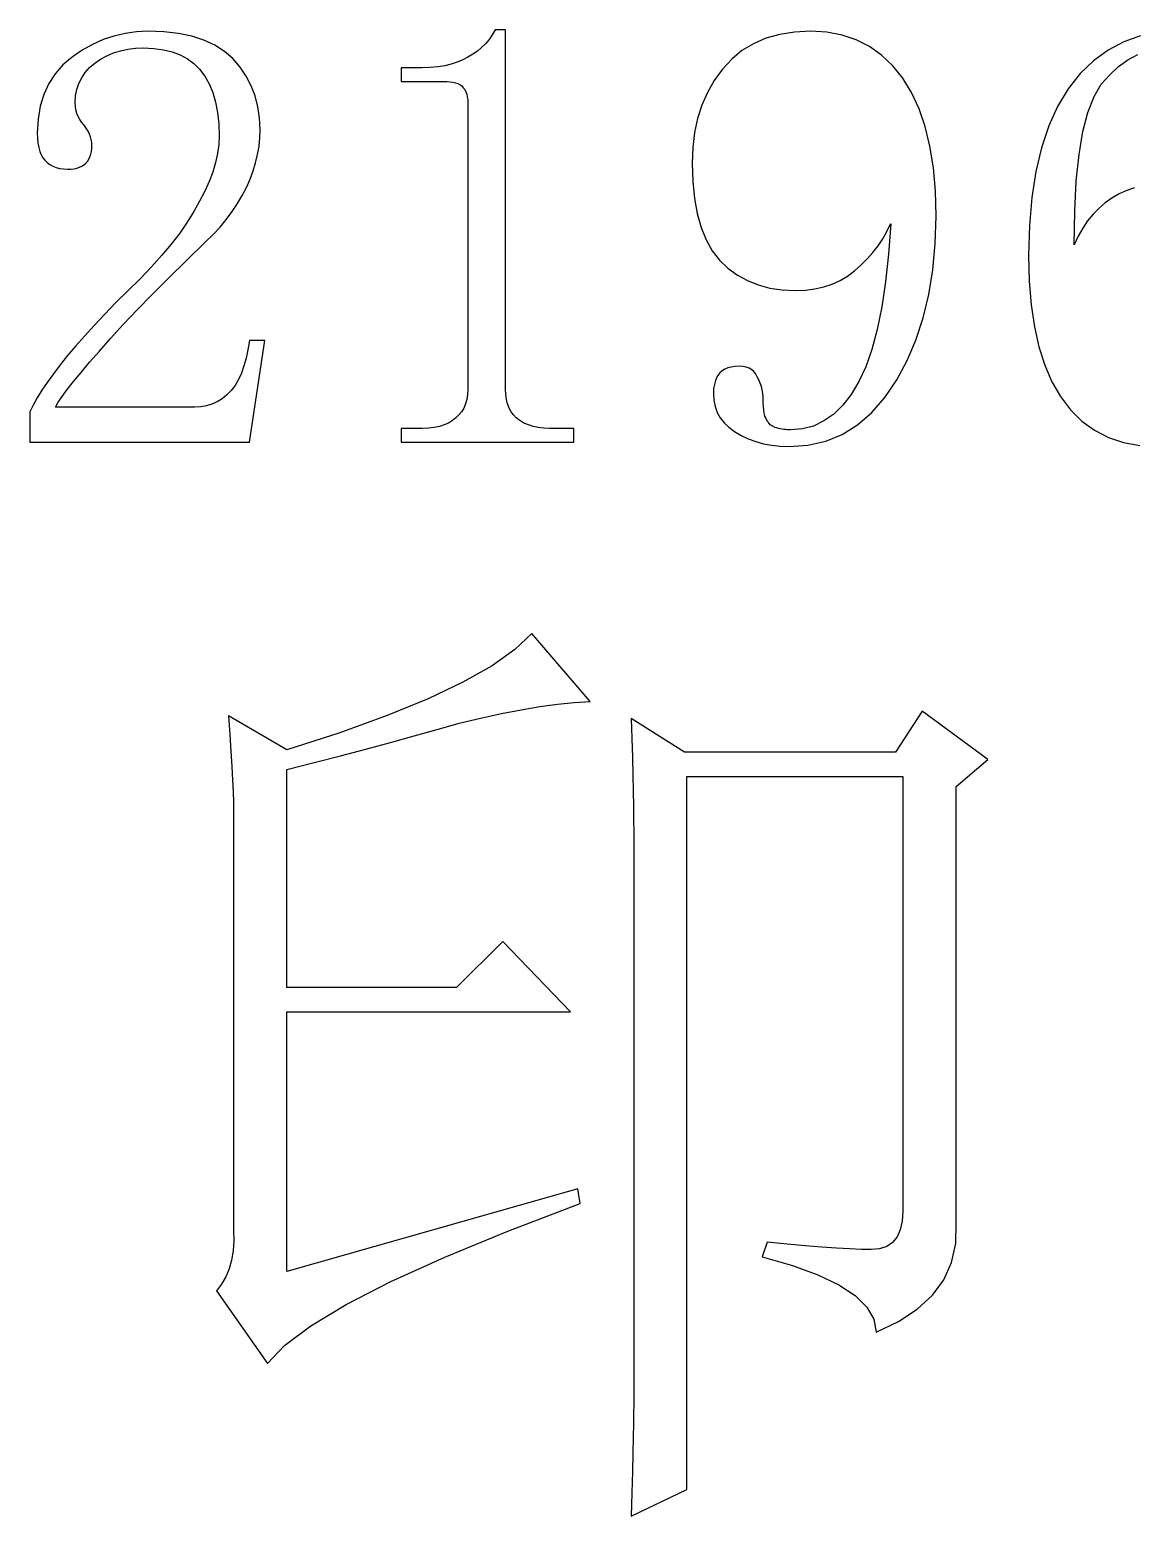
# Model space of a CAD drawing. Extents: x -190 to 190, y -140 to 140.
# Drawn here: x -144.38 to -134.26, y -122.02 to -108.4 of the extents above; entities that cross this region are included whole.
import ezdxf

# ---------------------------------------------------------------- set-up
doc = ezdxf.new("R2010")
doc.units = 0
doc.header["$MEASUREMENT"] = 0
doc.layers.get('0').update_dxf_attribs({"linetype": 'CONTINUOUS'})

msp = doc.modelspace()

# ---------------------------------------------------------------- linework, layer by layer
for points in [[(-142.647998, -109.257998), (-142.644004, -109.37), (-142.644004, -109.37), (-142.647998, -109.45), (-142.647998, -109.45), (-142.658994, -109.532002), (-142.658994, -109.532002), (-142.676992, -109.615), (-142.676992, -109.615), (-142.702998, -109.700996), (-142.702998, -109.700996), (-142.736006, -109.787998), (-142.736006, -109.787998), (-142.776992, -109.875996), (-142.776992, -109.875996), (-142.823994, -109.967002), (-142.823994, -109.967002), (-142.875996, -110.062998), (-142.875996, -110.062998), (-142.937002, -110.160996), (-142.937002, -110.160996), (-143.005996, -110.26), (-143.005996, -110.26), (-143.083008, -110.361006), (-143.083008, -110.361006), (-143.169004, -110.464004), (-143.169004, -110.464004), (-143.262998, -110.569004), (-143.262998, -110.569004), (-143.365996, -110.675), (-143.365996, -110.675), (-143.482002, -110.787998), (-143.482002, -110.787998), (-143.591006, -110.897002), (-143.591006, -110.897002), (-143.692998, -111.002998), (-143.692998, -111.002998), (-143.787998, -111.103994), (-143.787998, -111.103994), (-143.876006, -111.201006), (-143.876006, -111.201006), (-143.957998, -111.294004), (-143.957998, -111.294004), (-144.032998, -111.382998), (-144.032998, -111.382998), (-144.100996, -111.469004), (-144.100996, -111.469004), (-144.162998, -111.55), (-144.162998, -111.55), (-144.218994, -111.628008), (-144.218994, -111.628008), (-144.269004, -111.700996), (-144.269004, -111.700996), (-144.311992, -111.77), (-144.311992, -111.77), (-144.348994, -111.836006), (-144.348994, -111.836006), (-144.38, -111.897002), (-144.38, -111.897002), (-144.38, -112.175), (-144.38, -112.175), (-142.366006, -112.175), (-142.366006, -112.175), (-142.226992, -111.245), (-142.226992, -111.245), (-142.366006, -111.245), (-142.366006, -111.245), (-142.38, -111.328994), (-142.38, -111.328994), (-142.397002, -111.406992), (-142.397002, -111.406992), (-142.417002, -111.477998), (-142.417002, -111.477998), (-142.441006, -111.543994), (-142.441006, -111.543994), (-142.468008, -111.602998), (-142.468008, -111.602998), (-142.499004, -111.656006), (-142.499004, -111.656006), (-142.533008, -111.702998), (-142.533008, -111.702998), (-142.573994, -111.743008), (-142.573994, -111.743008), (-142.617002, -111.777998), (-142.617002, -111.777998), (-142.662002, -111.805996), (-142.662002, -111.805996), (-142.71, -111.827998), (-142.71, -111.827998), (-142.75999, -111.842998), (-142.75999, -111.842998), (-142.812002, -111.852998), (-142.812002, -111.852998), (-142.865996, -111.855996), (-142.865996, -111.855996), (-144.143994, -111.855996), (-144.143994, -111.855996), (-144.118994, -111.810996), (-144.118994, -111.810996), (-144.082998, -111.757002), (-144.082998, -111.757002), (-144.035996, -111.692998), (-144.035996, -111.692998), (-143.977998, -111.62), (-143.977998, -111.62), (-143.91001, -111.537002), (-143.91001, -111.537002), (-143.830996, -111.443994), (-143.830996, -111.443994), (-143.740996, -111.342002), (-143.740996, -111.342002), (-143.64, -111.225996), (-143.64, -111.225996), (-143.526006, -111.101006), (-143.526006, -111.101006), (-143.399004, -110.967998), (-143.399004, -110.967998), (-143.26, -110.825), (-143.26, -110.825), (-143.108994, -110.672998), (-143.108994, -110.672998), (-142.94501, -110.512002), (-142.94501, -110.512002), (-142.768994, -110.342002), (-142.768994, -110.342002), (-142.7, -110.274004), (-142.7, -110.274004), (-142.636006, -110.205), (-142.636006, -110.205), (-142.578008, -110.133994), (-142.578008, -110.133994), (-142.524004, -110.062998), (-142.524004, -110.062998), (-142.475996, -109.99), (-142.475996, -109.99), (-142.432002, -109.917002), (-142.432002, -109.917002), (-142.394004, -109.842002), (-142.394004, -109.842002), (-142.360996, -109.765996), (-142.360996, -109.765996), (-142.332998, -109.691006), (-142.332998, -109.691006), (-142.30999, -109.615996), (-142.30999, -109.615996), (-142.291992, -109.54), (-142.291992, -109.54), (-142.279004, -109.465), (-142.279004, -109.465), (-142.270996, -109.389004), (-142.270996, -109.389004), (-142.269004, -109.314004), (-142.269004, -109.314004), (-142.273994, -109.205), (-142.273994, -109.205), (-142.288994, -109.102002), (-142.288994, -109.102002), (-142.315, -109.003994), (-142.315, -109.003994), (-142.351006, -108.91), (-142.351006, -108.91), (-142.396006, -108.822002), (-142.396006, -108.822002), (-142.452998, -108.738994), (-142.452998, -108.738994), (-142.518994, -108.661006), (-142.518994, -108.661006), (-142.596006, -108.595), (-142.596006, -108.595), (-142.683994, -108.539004), (-142.683994, -108.539004), (-142.784004, -108.492998), (-142.784004, -108.492998), (-142.895, -108.457002), (-142.895, -108.457002), (-143.017988, -108.432002), (-143.017988, -108.432002), (-143.152002, -108.415996), (-143.152002, -108.415996), (-143.297002, -108.410996), (-143.297002, -108.410996), (-143.402998, -108.415996), (-143.402998, -108.415996), (-143.506006, -108.430996), (-143.506006, -108.430996), (-143.608008, -108.455), (-143.608008, -108.455), (-143.706992, -108.487998), (-143.706992, -108.487998), (-143.803994, -108.531992), (-143.803994, -108.531992), (-143.898994, -108.585), (-143.898994, -108.585), (-143.990996, -108.646992), (-143.990996, -108.646992), (-144.076006, -108.718994), (-144.076006, -108.718994), (-144.148008, -108.8), (-144.148008, -108.8), (-144.206006, -108.891006), (-144.206006, -108.891006), (-144.252002, -108.99), (-144.252002, -108.99), (-144.28499, -109.097998), (-144.28499, -109.097998), (-144.303994, -109.215), (-144.303994, -109.215), (-144.310996, -109.342002), (-144.310996, -109.342002), (-144.309004, -109.390996), (-144.309004, -109.390996), (-144.30501, -109.435996), (-144.30501, -109.435996), (-144.297998, -109.475996), (-144.297998, -109.475996), (-144.288008, -109.512002), (-144.288008, -109.512002), (-144.27499, -109.543008), (-144.27499, -109.543008), (-144.26, -109.57), (-144.26, -109.57), (-144.241006, -109.592002), (-144.241006, -109.592002), (-144.21999, -109.614004), (-144.21999, -109.614004), (-144.196006, -109.632998), (-144.196006, -109.632998), (-144.169004, -109.647998), (-144.169004, -109.647998), (-144.139004, -109.66), (-144.139004, -109.66), (-144.107002, -109.667998), (-144.107002, -109.667998), (-144.070996, -109.672998), (-144.070996, -109.672998), (-144.032998, -109.675), (-144.032998, -109.675), (-144.002002, -109.674004), (-144.002002, -109.674004), (-143.974004, -109.670996), (-143.974004, -109.670996), (-143.948008, -109.665), (-143.948008, -109.665), (-143.923994, -109.656992), (-143.923994, -109.656992), (-143.902002, -109.647002), (-143.902002, -109.647002), (-143.883008, -109.633994), (-143.883008, -109.633994), (-143.866006, -109.62), (-143.866006, -109.62), (-143.850996, -109.602998), (-143.850996, -109.602998), (-143.839004, -109.582998), (-143.839004, -109.582998), (-143.829004, -109.562002), (-143.829004, -109.562002), (-143.821006, -109.537998), (-143.821006, -109.537998), (-143.815, -109.512002), (-143.815, -109.512002), (-143.812002, -109.484004), (-143.812002, -109.484004), (-143.811006, -109.452998), (-143.811006, -109.452998), (-143.812002, -109.429004), (-143.812002, -109.429004), (-143.815996, -109.403994), (-143.815996, -109.403994), (-143.822998, -109.379004), (-143.822998, -109.379004), (-143.832998, -109.352998), (-143.832998, -109.352998), (-143.846006, -109.327002), (-143.846006, -109.327002), (-143.861992, -109.3), (-143.861992, -109.3), (-143.87999, -109.272002), (-143.87999, -109.272002), (-143.902002, -109.247998), (-143.902002, -109.247998), (-143.921006, -109.220996), (-143.921006, -109.220996), (-143.935996, -109.192998), (-143.935996, -109.192998), (-143.948008, -109.164004), (-143.948008, -109.164004), (-143.957002, -109.132002), (-143.957002, -109.132002), (-143.961992, -109.099004), (-143.961992, -109.099004), (-143.962998, -109.063994), (-143.962998, -109.063994), (-143.96, -109.002002), (-143.96, -109.002002), (-143.949004, -108.943994), (-143.949004, -108.943994), (-143.93, -108.888994), (-143.93, -108.888994), (-143.904004, -108.837002), (-143.904004, -108.837002), (-143.870996, -108.788994), (-143.870996, -108.788994), (-143.830996, -108.744004), (-143.830996, -108.744004), (-143.783008, -108.702998), (-143.783008, -108.702998), (-143.73, -108.666006), (-143.73, -108.666006), (-143.672998, -108.635), (-143.672998, -108.635), (-143.612998, -108.608994), (-143.612998, -108.608994), (-143.548994, -108.59), (-143.548994, -108.59), (-143.482002, -108.575), (-143.482002, -108.575), (-143.411992, -108.567002), (-143.411992, -108.567002), (-143.337998, -108.563994), (-143.337998, -108.563994), (-143.242998, -108.567998), (-143.242998, -108.567998), (-143.15499, -108.58), (-143.15499, -108.58), (-143.074004, -108.6), (-143.074004, -108.6), (-143.00001, -108.627998), (-143.00001, -108.627998), (-142.933994, -108.662998), (-142.933994, -108.662998), (-142.875996, -108.707002), (-142.875996, -108.707002), (-142.823994, -108.757998), (-142.823994, -108.757998), (-142.776992, -108.822002), (-142.776992, -108.822002), (-142.736006, -108.892998), (-142.736006, -108.892998), (-142.702998, -108.972998), (-142.702998, -108.972998), (-142.676992, -109.06), (-142.676992, -109.06), (-142.658994, -109.155), (-142.658994, -109.155), (-142.647998, -109.257998)], [(-140.019004, -111.689004), (-140.019004, -108.397002), (-140.019004, -108.397002), (-140.116006, -108.397002), (-140.116006, -108.397002), (-140.141992, -108.442998), (-140.141992, -108.442998), (-140.171006, -108.485996), (-140.171006, -108.485996), (-140.202998, -108.525), (-140.202998, -108.525), (-140.239004, -108.561006), (-140.239004, -108.561006), (-140.277998, -108.592998), (-140.277998, -108.592998), (-140.32, -108.622002), (-140.32, -108.622002), (-140.366006, -108.646992), (-140.366006, -108.646992), (-140.412002, -108.672998), (-140.412002, -108.672998), (-140.462998, -108.695), (-140.462998, -108.695), (-140.517998, -108.712998), (-140.517998, -108.712998), (-140.577002, -108.727002), (-140.577002, -108.727002), (-140.641006, -108.737002), (-140.641006, -108.737002), (-140.71, -108.742998), (-140.71, -108.742998), (-140.782998, -108.745), (-140.782998, -108.745), (-140.976992, -108.745), (-140.976992, -108.745), (-140.976992, -108.87), (-140.976992, -108.87), (-140.587998, -108.87), (-140.587998, -108.87), (-140.558008, -108.87), (-140.558008, -108.87), (-140.529004, -108.872998), (-140.529004, -108.872998), (-140.503008, -108.877002), (-140.503008, -108.877002), (-140.48, -108.882998), (-140.48, -108.882998), (-140.457998, -108.891006), (-140.457998, -108.891006), (-140.439004, -108.9), (-140.439004, -108.9), (-140.422002, -108.910996), (-140.422002, -108.910996), (-140.406992, -108.927998), (-140.406992, -108.927998), (-140.394004, -108.946006), (-140.394004, -108.946006), (-140.384004, -108.967002), (-140.384004, -108.967002), (-140.376006, -108.987998), (-140.376006, -108.987998), (-140.370996, -109.012002), (-140.370996, -109.012002), (-140.367002, -109.036992), (-140.367002, -109.036992), (-140.366006, -109.063994), (-140.366006, -109.063994), (-140.366006, -111.689004), (-140.366006, -111.689004), (-140.367998, -111.739004), (-140.367998, -111.739004), (-140.375, -111.783994), (-140.375, -111.783994), (-140.387002, -111.826006), (-140.387002, -111.826006), (-140.402002, -111.864004), (-140.402002, -111.864004), (-140.422998, -111.897002), (-140.422998, -111.897002), (-140.448008, -111.927002), (-140.448008, -111.927002), (-140.477002, -111.952998), (-140.477002, -111.952998), (-140.507002, -111.979004), (-140.507002, -111.979004), (-140.542002, -112.001006), (-140.542002, -112.001006), (-140.580996, -112.017998), (-140.580996, -112.017998), (-140.625, -112.031992), (-140.625, -112.031992), (-140.672998, -112.042002), (-140.672998, -112.042002), (-140.725996, -112.047998), (-140.725996, -112.047998), (-140.782998, -112.05), (-140.782998, -112.05), (-140.976992, -112.05), (-140.976992, -112.05), (-140.976992, -112.175), (-140.976992, -112.175), (-139.394004, -112.175), (-139.394004, -112.175), (-139.394004, -112.05), (-139.394004, -112.05), (-139.615996, -112.05), (-139.615996, -112.05), (-139.67, -112.047998), (-139.67, -112.047998), (-139.71999, -112.042002), (-139.71999, -112.042002), (-139.767002, -112.031992), (-139.767002, -112.031992), (-139.810996, -112.017998), (-139.810996, -112.017998), (-139.851006, -112.001006), (-139.851006, -112.001006), (-139.888008, -111.979004), (-139.888008, -111.979004), (-139.921992, -111.952998), (-139.921992, -111.952998), (-139.947002, -111.927002), (-139.947002, -111.927002), (-139.969004, -111.897002), (-139.969004, -111.897002), (-139.987002, -111.864004), (-139.987002, -111.864004), (-140.000996, -111.826006), (-140.000996, -111.826006), (-140.010996, -111.783994), (-140.010996, -111.783994), (-140.017002, -111.739004), (-140.017002, -111.739004), (-140.019004, -111.689004)], [(-137.227002, -108.410996), (-137.372998, -108.417998), (-137.372998, -108.417998), (-137.508008, -108.44), (-137.508008, -108.44), (-137.633994, -108.475), (-137.633994, -108.475), (-137.749004, -108.525), (-137.749004, -108.525), (-137.853994, -108.587998), (-137.853994, -108.587998), (-137.948008, -108.666006), (-137.948008, -108.666006), (-138.032998, -108.757998), (-138.032998, -108.757998), (-138.107002, -108.860996), (-138.107002, -108.860996), (-138.169004, -108.970996), (-138.169004, -108.970996), (-138.22, -109.087002), (-138.22, -109.087002), (-138.26001, -109.21), (-138.26001, -109.21), (-138.288008, -109.34), (-138.288008, -109.34), (-138.30499, -109.475996), (-138.30499, -109.475996), (-138.310996, -109.62), (-138.310996, -109.62), (-138.30499, -109.787002), (-138.30499, -109.787002), (-138.29, -109.941992), (-138.29, -109.941992), (-138.265, -110.082002), (-138.265, -110.082002), (-138.228994, -110.209004), (-138.228994, -110.209004), (-138.182998, -110.322998), (-138.182998, -110.322998), (-138.127002, -110.422002), (-138.127002, -110.422002), (-138.061006, -110.507998), (-138.061006, -110.507998), (-137.981992, -110.582002), (-137.981992, -110.582002), (-137.896006, -110.645), (-137.896006, -110.645), (-137.804004, -110.696006), (-137.804004, -110.696006), (-137.705, -110.735), (-137.705, -110.735), (-137.599004, -110.763994), (-137.599004, -110.763994), (-137.485996, -110.780996), (-137.485996, -110.780996), (-137.365996, -110.785996), (-137.365996, -110.785996), (-137.272998, -110.783008), (-137.272998, -110.783008), (-137.186006, -110.772002), (-137.186006, -110.772002), (-137.103008, -110.752998), (-137.103008, -110.752998), (-137.025996, -110.727002), (-137.025996, -110.727002), (-136.953994, -110.693994), (-136.953994, -110.693994), (-136.887002, -110.653994), (-136.887002, -110.653994), (-136.823994, -110.605996), (-136.823994, -110.605996), (-136.763008, -110.552998), (-136.763008, -110.552998), (-136.706992, -110.497002), (-136.706992, -110.497002), (-136.654004, -110.437998), (-136.654004, -110.437998), (-136.607002, -110.377002), (-136.607002, -110.377002), (-136.564004, -110.312002), (-136.564004, -110.312002), (-136.52501, -110.245), (-136.52501, -110.245), (-136.492002, -110.177002), (-136.492002, -110.177002), (-136.490996, -110.177002), (-136.490996, -110.177002), (-136.510996, -110.452998), (-136.510996, -110.452998), (-136.537998, -110.707002), (-136.537998, -110.707002), (-136.572002, -110.937002), (-136.572002, -110.937002), (-136.613994, -111.142998), (-136.613994, -111.142998), (-136.663008, -111.326006), (-136.663008, -111.326006), (-136.719004, -111.485), (-136.719004, -111.485), (-136.783008, -111.62), (-136.783008, -111.62), (-136.852998, -111.737998), (-136.852998, -111.737998), (-136.93, -111.837002), (-136.93, -111.837002), (-137.013008, -111.919004), (-137.013008, -111.919004), (-137.103008, -111.982002), (-137.103008, -111.982002), (-137.197998, -112.027998), (-137.197998, -112.027998), (-137.3, -112.055), (-137.3, -112.055), (-137.408008, -112.063994), (-137.408008, -112.063994), (-137.424004, -112.063994), (-137.424004, -112.063994), (-137.44, -112.062998), (-137.44, -112.062998), (-137.455, -112.061006), (-137.455, -112.061006), (-137.471006, -112.06), (-137.471006, -112.06), (-137.502998, -112.053994), (-137.502998, -112.053994), (-137.519004, -112.05), (-137.519004, -112.05), (-137.533994, -112.046006), (-137.533994, -112.046006), (-137.547998, -112.040996), (-137.547998, -112.040996), (-137.560996, -112.035996), (-137.560996, -112.035996), (-137.573008, -112.03), (-137.573008, -112.03), (-137.584004, -112.023008), (-137.584004, -112.023008), (-137.594004, -112.015996), (-137.594004, -112.015996), (-137.602002, -112.007998), (-137.602002, -112.007998), (-137.606992, -112.003994), (-137.606992, -112.003994), (-137.611006, -111.997002), (-137.611006, -111.997002), (-137.617012, -111.988994), (-137.617012, -111.988994), (-137.622998, -111.979004), (-137.622998, -111.979004), (-137.629004, -111.967002), (-137.629004, -111.967002), (-137.636006, -111.953994), (-137.636006, -111.953994), (-137.643994, -111.938994), (-137.643994, -111.938994), (-137.647998, -111.922998), (-137.647998, -111.922998), (-137.650996, -111.905), (-137.650996, -111.905), (-137.652998, -111.886006), (-137.652998, -111.886006), (-137.657002, -111.845996), (-137.657002, -111.845996), (-137.657998, -111.822998), (-137.657998, -111.822998), (-137.657998, -111.8), (-137.657998, -111.8), (-137.658994, -111.765), (-137.658994, -111.765), (-137.661992, -111.730996), (-137.661992, -111.730996), (-137.667998, -111.697998), (-137.667998, -111.697998), (-137.675996, -111.666006), (-137.675996, -111.666006), (-137.685996, -111.635996), (-137.685996, -111.635996), (-137.698994, -111.606006), (-137.698994, -111.606006), (-137.712998, -111.577998), (-137.712998, -111.577998), (-137.726992, -111.552002), (-137.726992, -111.552002), (-137.743994, -111.53), (-137.743994, -111.53), (-137.764004, -111.512002), (-137.764004, -111.512002), (-137.787998, -111.498994), (-137.787998, -111.498994), (-137.815, -111.488994), (-137.815, -111.488994), (-137.845996, -111.482998), (-137.845996, -111.482998), (-137.88, -111.480996), (-137.88, -111.480996), (-137.917998, -111.482002), (-137.917998, -111.482002), (-137.952998, -111.487998), (-137.952998, -111.487998), (-137.983994, -111.496006), (-137.983994, -111.496006), (-138.012012, -111.507998), (-138.012012, -111.507998), (-138.035996, -111.522998), (-138.035996, -111.522998), (-138.056992, -111.542002), (-138.056992, -111.542002), (-138.073994, -111.564004), (-138.073994, -111.564004), (-138.086006, -111.587998), (-138.086006, -111.587998), (-138.09501, -111.612002), (-138.09501, -111.612002), (-138.102998, -111.635), (-138.102998, -111.635), (-138.113008, -111.682998), (-138.113008, -111.682998), (-138.115, -111.707002), (-138.115, -111.707002), (-138.116006, -111.730996), (-138.116006, -111.730996), (-138.111992, -111.792002), (-138.111992, -111.792002), (-138.1, -111.85), (-138.1, -111.85), (-138.08, -111.902998), (-138.08, -111.902998), (-138.052998, -111.952998), (-138.052998, -111.952998), (-138.017002, -111.998994), (-138.017002, -111.998994), (-137.972998, -112.04), (-137.972998, -112.04), (-137.922002, -112.077998), (-137.922002, -112.077998), (-137.86, -112.115), (-137.86, -112.115), (-137.795996, -112.145996), (-137.795996, -112.145996), (-137.728008, -112.171006), (-137.728008, -112.171006), (-137.656006, -112.190996), (-137.656006, -112.190996), (-137.582002, -112.205), (-137.582002, -112.205), (-137.502998, -112.214004), (-137.502998, -112.214004), (-137.421992, -112.217002), (-137.421992, -112.217002), (-137.248994, -112.204004), (-137.248994, -112.204004), (-137.086006, -112.167002), (-137.086006, -112.167002), (-136.933994, -112.105), (-136.933994, -112.105), (-136.794004, -112.017002), (-136.794004, -112.017002), (-136.663008, -111.905), (-136.663008, -111.905), (-136.544004, -111.767998), (-136.544004, -111.767998), (-136.435996, -111.606006), (-136.435996, -111.606006), (-136.33999, -111.428994), (-136.33999, -111.428994), (-136.259004, -111.24), (-136.259004, -111.24), (-136.191992, -111.037998), (-136.191992, -111.037998), (-136.141006, -110.822998), (-136.141006, -110.822998), (-136.104004, -110.597002), (-136.104004, -110.597002), (-136.081992, -110.357002), (-136.081992, -110.357002), (-136.074004, -110.105996), (-136.074004, -110.105996), (-136.080996, -109.875996), (-136.080996, -109.875996), (-136.098994, -109.661992), (-136.098994, -109.661992), (-136.131006, -109.465), (-136.131006, -109.465), (-136.173994, -109.285), (-136.173994, -109.285), (-136.23001, -109.121006), (-136.23001, -109.121006), (-136.299004, -108.972998), (-136.299004, -108.972998), (-136.38, -108.842002), (-136.38, -108.842002), (-136.472002, -108.727998), (-136.472002, -108.727998), (-136.574004, -108.630996), (-136.574004, -108.630996), (-136.685, -108.552002), (-136.685, -108.552002), (-136.805996, -108.49), (-136.805996, -108.49), (-136.936992, -108.446006), (-136.936992, -108.446006), (-137.077002, -108.42), (-137.077002, -108.42), (-137.227002, -108.410996)], [(-134.202998, -108.453994), (-134.356006, -108.507998), (-134.356006, -108.507998), (-134.498994, -108.584004), (-134.498994, -108.584004), (-134.630996, -108.680996), (-134.630996, -108.680996), (-134.754004, -108.799004), (-134.754004, -108.799004), (-134.865996, -108.939004), (-134.865996, -108.939004), (-134.961992, -109.099004), (-134.961992, -109.099004), (-135.042998, -109.279004), (-135.042998, -109.279004), (-135.108994, -109.477998), (-135.108994, -109.477998), (-135.160996, -109.695996), (-135.160996, -109.695996), (-135.197998, -109.934004), (-135.197998, -109.934004), (-135.22001, -110.191006), (-135.22001, -110.191006), (-135.226992, -110.467002), (-135.226992, -110.467002), (-135.221006, -110.701006), (-135.221006, -110.701006), (-135.203008, -110.917998), (-135.203008, -110.917998), (-135.174004, -111.119004), (-135.174004, -111.119004), (-135.132002, -111.304004), (-135.132002, -111.304004), (-135.077998, -111.472002), (-135.077998, -111.472002), (-135.012998, -111.622998), (-135.012998, -111.622998), (-134.936006, -111.757998), (-134.936006, -111.757998), (-134.843008, -111.88), (-134.843008, -111.88), (-134.737998, -111.982998), (-134.737998, -111.982998), (-134.623008, -112.067002), (-134.623008, -112.067002), (-134.496006, -112.132998), (-134.496006, -112.132998), (-134.357002, -112.178994), (-134.357002, -112.178994), (-134.207998, -112.207002)], [(-134.257998, -109.846006), (-134.326992, -109.870996), (-134.326992, -109.870996), (-134.396006, -109.902002), (-134.396006, -109.902002), (-134.462998, -109.939004), (-134.462998, -109.939004), (-134.525, -109.982002), (-134.525, -109.982002), (-134.582002, -110.031006), (-134.582002, -110.031006), (-134.635996, -110.086006), (-134.635996, -110.086006), (-134.685996, -110.147998), (-134.685996, -110.147998), (-134.730996, -110.215), (-134.730996, -110.215), (-134.772998, -110.289004), (-134.772998, -110.289004), (-134.81, -110.367998), (-134.81, -110.367998), (-134.810996, -110.367998), (-134.810996, -110.367998), (-134.80499, -110.060996), (-134.80499, -110.060996), (-134.79, -109.785), (-134.79, -109.785), (-134.765, -109.540996), (-134.765, -109.540996), (-134.728994, -109.330996), (-134.728994, -109.330996), (-134.682998, -109.154004), (-134.682998, -109.154004), (-134.627002, -109.008994), (-134.627002, -109.008994), (-134.561006, -108.897002), (-134.561006, -108.897002), (-134.482998, -108.809004), (-134.482998, -108.809004), (-134.402012, -108.733994), (-134.402012, -108.733994), (-134.316992, -108.672998), (-134.316992, -108.672998), (-134.226992, -108.625)], [(-142.621992, -119.891006), (-142.668994, -119.952002), (-142.668994, -119.952002), (-142.202002, -120.617998), (-142.202002, -120.617998), (-142.046006, -120.452002), (-142.046006, -120.452002), (-141.80499, -120.272002), (-141.80499, -120.272002), (-141.48, -120.077002), (-141.48, -120.077002), (-141.06999, -119.866992), (-141.06999, -119.866992), (-140.576006, -119.642998), (-140.576006, -119.642998), (-139.998008, -119.405), (-139.998008, -119.405), (-139.33501, -119.152002), (-139.33501, -119.152002), (-139.357998, -119.018008), (-139.357998, -119.018008), (-142.023994, -119.773994), (-142.023994, -119.773994), (-142.023994, -117.395996), (-142.023994, -117.395996), (-139.423994, -117.395996), (-139.423994, -117.395996), (-140.045996, -116.752002), (-140.045996, -116.752002), (-140.469004, -117.174004), (-140.469004, -117.174004), (-142.023994, -117.174004), (-142.023994, -117.174004), (-142.023994, -115.174004), (-142.023994, -115.174004), (-141.773994, -115.110996), (-141.773994, -115.110996), (-141.532998, -115.048994), (-141.532998, -115.048994), (-141.298994, -114.987998), (-141.298994, -114.987998), (-141.074004, -114.927002), (-141.074004, -114.927002), (-140.855996, -114.867998), (-140.855996, -114.867998), (-140.646992, -114.808994), (-140.646992, -114.808994), (-140.445996, -114.752002), (-140.445996, -114.752002), (-140.247998, -114.703994), (-140.247998, -114.703994), (-140.057998, -114.662998), (-140.057998, -114.662998), (-139.878008, -114.627998), (-139.878008, -114.627998), (-139.705996, -114.598994), (-139.705996, -114.598994), (-139.543994, -114.577002), (-139.543994, -114.577002), (-139.391006, -114.560996), (-139.391006, -114.560996), (-139.246006, -114.552002), (-139.246006, -114.552002), (-139.78, -113.93), (-139.78, -113.93), (-139.934004, -114.076006), (-139.934004, -114.076006), (-140.144004, -114.225), (-140.144004, -114.225), (-140.41001, -114.376006), (-140.41001, -114.376006), (-140.72999, -114.527998), (-140.72999, -114.527998), (-141.105996, -114.681992), (-141.105996, -114.681992), (-141.537998, -114.837998), (-141.537998, -114.837998), (-142.023994, -114.996006), (-142.023994, -114.996006), (-142.557998, -114.685), (-142.557998, -114.685), (-142.545996, -114.855), (-142.545996, -114.855), (-142.535996, -115.01), (-142.535996, -115.01), (-142.527998, -115.148994), (-142.527998, -115.148994), (-142.520996, -115.272998), (-142.520996, -115.272998), (-142.517002, -115.381006), (-142.517002, -115.381006), (-142.514004, -115.474004), (-142.514004, -115.474004), (-142.513008, -115.552002), (-142.513008, -115.552002), (-142.513008, -119.396006), (-142.513008, -119.396006), (-142.510996, -119.495), (-142.510996, -119.495), (-142.517002, -119.586992), (-142.517002, -119.586992), (-142.530996, -119.672002), (-142.530996, -119.672002), (-142.552998, -119.752002), (-142.552998, -119.752002), (-142.582998, -119.825), (-142.582998, -119.825), (-142.621992, -119.891006)], [(-137.440996, -119.525), (-137.623994, -119.507002), (-137.623994, -119.507002), (-137.668994, -119.640996), (-137.668994, -119.640996), (-137.392002, -119.72), (-137.392002, -119.72), (-137.156992, -119.805996), (-137.156992, -119.805996), (-136.96501, -119.897998), (-136.96501, -119.897998), (-136.815996, -119.995996), (-136.815996, -119.995996), (-136.709004, -120.100996), (-136.709004, -120.100996), (-136.646006, -120.211992), (-136.646006, -120.211992), (-136.623994, -120.33), (-136.623994, -120.33), (-136.418994, -120.232998), (-136.418994, -120.232998), (-136.246992, -120.121006), (-136.246992, -120.121006), (-136.108994, -119.992998), (-136.108994, -119.992998), (-136.004004, -119.850996), (-136.004004, -119.850996), (-135.932998, -119.692002), (-135.932998, -119.692002), (-135.895, -119.519004), (-135.895, -119.519004), (-135.891006, -119.33), (-135.891006, -119.33), (-135.891006, -115.33), (-135.891006, -115.33), (-135.602002, -115.085), (-135.602002, -115.085), (-136.201992, -114.641006), (-136.201992, -114.641006), (-136.445996, -115.017998), (-136.445996, -115.017998), (-138.38001, -115.017998), (-138.38001, -115.017998), (-138.869004, -114.707002), (-138.869004, -114.707002), (-138.862998, -114.892002), (-138.862998, -114.892002), (-138.858008, -115.065), (-138.858008, -115.065), (-138.853994, -115.225996), (-138.853994, -115.225996), (-138.85, -115.375), (-138.85, -115.375), (-138.848008, -115.512002), (-138.848008, -115.512002), (-138.846992, -115.637998), (-138.846992, -115.637998), (-138.845996, -115.751992), (-138.845996, -115.751992), (-138.845996, -120.995996), (-138.845996, -120.995996), (-138.846992, -121.071006), (-138.846992, -121.071006), (-138.848008, -121.17), (-138.848008, -121.17), (-138.85, -121.292998), (-138.85, -121.292998), (-138.853994, -121.439004), (-138.853994, -121.439004), (-138.858008, -121.607998), (-138.858008, -121.607998), (-138.862998, -121.802002), (-138.862998, -121.802002), (-138.869004, -122.017998), (-138.869004, -122.017998), (-138.357998, -121.774004), (-138.357998, -121.774004), (-138.357998, -115.240996), (-138.357998, -115.240996), (-136.38, -115.240996), (-136.38, -115.240996), (-136.38, -119.217998), (-136.38, -119.217998), (-136.386006, -119.312998), (-136.386006, -119.312998), (-136.402998, -119.392998), (-136.402998, -119.392998), (-136.433008, -119.457998), (-136.433008, -119.457998), (-136.473994, -119.508994), (-136.473994, -119.508994), (-136.527002, -119.545), (-136.527002, -119.545), (-136.592002, -119.567002), (-136.592002, -119.567002), (-136.668994, -119.574004), (-136.668994, -119.574004), (-136.758994, -119.572998), (-136.758994, -119.572998), (-136.86501, -119.568994), (-136.86501, -119.568994), (-136.986006, -119.562002), (-136.986006, -119.562002), (-137.122002, -119.552002), (-137.122002, -119.552002), (-137.273994, -119.54), (-137.273994, -119.54), (-137.440996, -119.525)]]:
    msp.add_lwpolyline(points)

doc.saveas('drawing.dxf')
